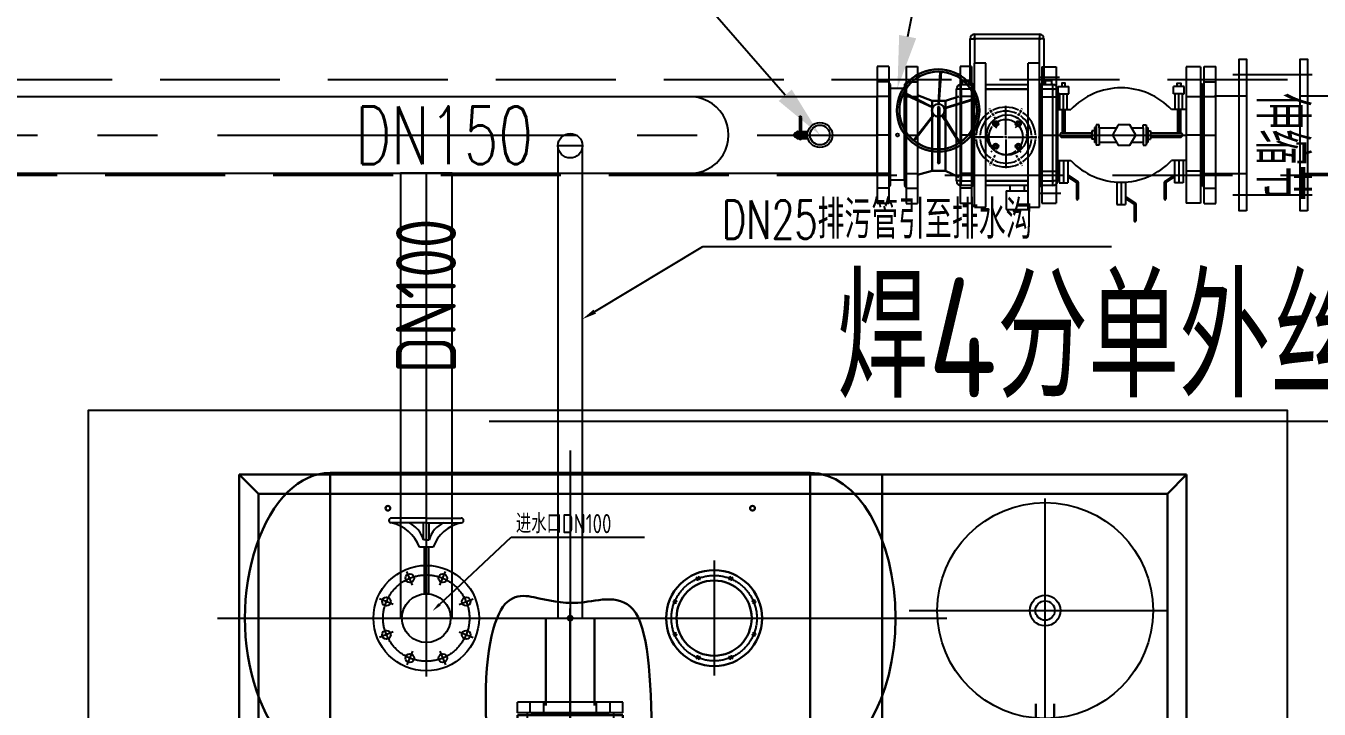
# Model space of a CAD drawing. Header units: millimetres. Extents: x 10779125 to 11142123, y -372083 to -144871.
# Drawn here: x 11068485 to 11071180, y -298561 to -297138 of the extents above; entities that cross this region are included whole.
import ezdxf
from ezdxf import colors
from ezdxf.entities.mleader import LeaderData, LeaderLine
from ezdxf.math import Vec2, Vec3

# ---------------------------------------------------------------- set-up
doc = ezdxf.new("R2010")
doc.units = ezdxf.units.MM
doc.header["$LTSCALE"] = 1000
doc.header["$MEASUREMENT"] = 0
for name, pattern in [('CENTER', [2.9, 2.5, -0.2, 0, -0.2]), ('CENTER2', [1.125, 0.75, -0.125, 0.125, -0.125]), ('DASH', [0.35, 0.25, -0.1])]:
    doc.linetypes.add(name, pattern=pattern)
doc.layers.get('0').update_dxf_attribs({"color": 255, "linetype": 'CONTINUOUS'})
for name, color, linetype in [('1', 255, 'CONTINUOUS'), ('10', 7, 'CONTINUOUS'), ('3中心线', 1, 'CENTER2'), ('3中心线层', 1, 'CENTER'), ('4标注层', 4, 'CONTINUOUS'), ('6文字层', 3, 'CONTINUOUS'), ('7标注层', 4, 'CONTINUOUS'), ('8', 8, 'CONTINUOUS'), ('中心符号线', 6, 'CONTINUOUS')]:
    doc.layers.add(name, color=color, linetype=linetype)
for name, color, linetype, lineweight in [('1粗实线', 254, 'CONTINUOUS', 30), ('5底盘', 2, 'CONTINUOUS', 30), ('_0', 7, 'CONTINUOUS', 80), ('几何体', 7, 'CONTINUOUS', 25)]:
    doc.layers.add(name, color=color, linetype=linetype, lineweight=lineweight)
doc.styles.add('_HZTXT', font='tssdeng.shx', dxfattribs={"width": 0.8, "bigfont": 'tssdchn.shx'})
doc.styles.add('AAAASZSY', font='aaaaszsysim.shx', dxfattribs={"width": 0.75, "bigfont": 'aaaaszsyfs.shx'})
doc.styles.add('hz', font='simplex', dxfattribs={"width": 0.7, "bigfont": 'hztxt'})
doc.styles.add('PC_TEXTSTYLE', font='isocp.shx', dxfattribs={"width": 0.8, "bigfont": 'hzfs.shx'})

# ---------------------------------------------------------------- blocks, each defined once
blk = doc.blocks.new('bf211016')
at = {"layer": '8', "color": 8, "linetype": 'DASH'}
blk.add_line((-10600, 6787.7, 0), (14385.7, 6787.7, 0), dxfattribs=at)
at = {"layer": '8', "color": 8, "linetype": 'DASH', "elevation": 0}
blk.add_lwpolyline([(14385.7, 6587.7), (-10400, 6587.7), (-10400, 855), (6185.7, 855), (6185.7, 655), (1319.7, 655), (1319.7, 0)], dxfattribs=at)
blk = doc.blocks.new('DN150法兰侧视图')
at = {"layer": '1'}
for p, q in [((-24, 142.5), (0, 142.5)), ((-24, 142.5), (-24, -142.5)), ((0, 142.5), (0, -142.5)), ((-27, 105), (-24, 109.5)), ((-27, 105), (-27, -105)), ((-24, 80.5), (0, 80.5)), ((-24, -80.5), (0, -80.5)), ((-27, -105), (-24, -109.5)), ((-24, -142.5), (0, -142.5))]:
    blk.add_line(p, q, dxfattribs=at)
at = {"layer": '3中心线层'}
for p, q in [((-24, 110.9), (0, 110.9)), ((-24, 0), (0, 0)), ((-24, -110.9), (0, -110.9))]:
    blk.add_line(p, q, dxfattribs=at)
blk = doc.blocks.new('法兰式蝶阀DN150')
at = {"color": 0, "lineweight": 30}
for p, q in [((57.9, -57.7), (85.9, 3)), ((58.3, -58.3), (88.3, 1.8)), ((41.6, -60.9), (-12, -19.6)), ((42.2, -60.2), (-11.2, -18.7)), ((-74.6, -57.6), (-83, -27)), ((71.5, -57.6), (83, -27)), ((-74.6, -57.6), (-74.6, -84.9)), ((-54.5, -57.6), (-74.6, -57.6)), ((-42.3, -70), (-56.3, -70)), ((-42.8, -72.5), (-56.3, -72.5)), ((-47.9, -57.6), (-54.5, -57.6)), ((-44, -57.6), (-47.9, -57.6)), ((-36.7, -57.6), (-44, -57.6)), ((-42.8, -72.5), (-4.4, -72.5)), ((-42.3, -70), (-4.2, -70)), ((-36.7, -57.6), (43.7, -57.6)), ((41, -78), (-16.5, -114.1)), ((41.8, -78.7), (-16, -114.8)), ((15.9, -72.5), (-4.4, -72.5)), ((15.8, -70), (-4.2, -70)), ((37.4, -70), (15.8, -70)), ((37.9, -72.5), (15.9, -72.5)), ((31.8, -57.6), (43.7, -57.6)), ((37.4, -70), (55.9, -70)), ((37.9, -72.5), (55.9, -72.5)), ((43.7, -57.6), (48.1, -57.6)), ((54.7, -57.6), (48.1, -57.6)), ((54.7, -57.6), (71.5, -57.6)), ((64.7, -71), (131.9, -75.9)), ((64.8, -70.5), (132, -74.4)), ((71.5, -57.6), (71.5, -84.9)), ((-74.6, -84.9), (-87.7, -113)), ((-54.5, -84.9), (-74.6, -84.9)), ((-47.9, -84.9), (-54.5, -84.9)), ((-44, -84.9), (-47.9, -84.9)), ((-38.4, -84.9), (-44, -84.9)), ((-38.4, -84.9), (30.5, -84.9)), ((30.5, -84.9), (43.7, -84.9)), ((43.7, -84.9), (48.1, -84.9)), ((54.7, -84.9), (48.1, -84.9)), ((54.7, -84.9), (70, -84.9)), ((55, -82.4), (74.9, -147.3)), ((55.9, -82.1), (76.2, -146.9)), ((71.5, -84.9), (70, -84.9)), ((71.5, -84.9), (80, -113))]:
    blk.add_line(p, q, dxfattribs=at)
for radius in [85.9, 80.9, 13.2]:
    blk.add_circle((51.2, -70), radius, dxfattribs=at)
for centre, start, end in [((-57.4, -71.2), 48.387, 311.613), ((57, -71.2), 228.387, 131.613)]:
    blk.add_arc(centre, 1.65, start, end, dxfattribs=at)
at = {"layer": '1'}
for p, q in [((-105, 0), (-109.5, -3)), ((105, 0), (-105, 0)), ((105, 0), (109.5, -3)), ((-142.5, -3), (-142.5, -27)), ((142.5, -3), (-142.5, -3)), ((-80.5, -3), (-80.5, -27)), ((80.5, -3), (80.5, -27)), ((142.5, -3), (142.5, -27)), ((142.5, -27), (-142.5, -27)), ((-142.5, -139.5), (-142.5, -115.5)), ((142.5, -115.5), (-142.5, -115.5)), ((-80.5, -139.5), (-80.5, -115.5)), ((80.5, -139.5), (80.5, -115.5)), ((142.5, -139.5), (142.5, -115.5)), ((142.5, -139.5), (-142.5, -139.5)), ((-105, -142.5), (-109.5, -139.5)), ((105, -142.5), (-105, -142.5)), ((105, -142.5), (109.5, -139.5))]:
    blk.add_line(p, q, dxfattribs=at)
at = {"layer": '3中心线层'}
for p, q in [((-110.9, -3), (-110.9, -27)), ((0, -3), (0, -27)), ((110.9, -3), (110.9, -27)), ((-110.9, -139.5), (-110.9, -115.5)), ((0, -139.5), (0, -115.5)), ((110.9, -139.5), (110.9, -115.5))]:
    blk.add_line(p, q, dxfattribs=at)
blk = doc.blocks.new('FSDFSDFSE')
at = {"layer": '6文字层'}
for p, q in [((-81, 0), (-81, -99.7)), ((81, 0), (81, -99.7)), ((-125.5, -74.7), (-125.5, -240.3)), ((125.5, -74.7), (125.5, -240.3)), ((-81, -212), (-81, -278.3)), ((81, -212), (81, -278.3))]:
    blk.add_line(p, q, dxfattribs=at)
for points in [[(157.9, -84.7), (157.9, -99.7), (-157.9, -99.7), (-157.9, -84.7)], [(157.9, -212), (157.9, -227), (-157.9, -227), (-157.9, -212)]]:
    blk.add_lwpolyline(points, close=True, dxfattribs=at)
at = {"color": 0, "lineweight": -3, "rotation": 269.9999999999999}
blk.add_blockref('DN150法兰侧视图', (0, 0), dxfattribs=at)
at = {"color": 0, "lineweight": -3, "xscale": -1, "rotation": 270}
blk.add_blockref('DN150法兰侧视图', (0, -276), dxfattribs=at)
at = {"layer": '6文字层', "insert": (137.2, -86, -310.1), "char_height": 105, "attachment_point": 3, "style": 'AAAASZSY'}
blk.add_mtext_dynamic_manual_height_columns('伸缩节', width=680.901, gutter_width=1000, heights=[0], dxfattribs=at)
blk = doc.blocks.new('20201130.08515316')
at = {"layer": '1'}
for p, q in [((4.5, 284.6), (34.8, 284.6)), ((4.5, 284.6), (4.5, 0)), ((34.8, 284.6), (34.8, 0)), ((0, 244.3), (4.5, 251.1)), ((0, 244.3), (0, 40.3)), ((4.5, 221.9), (34.8, 221.9)), ((4.5, 67.2), (34.8, 67.2)), ((0, 40.3), (4.5, 33.5)), ((4.5, 0), (34.8, 0))]:
    blk.add_line(p, q, dxfattribs=at)
at = {"layer": '3中心线层'}
blk.add_line((0, 142.3), (34.8, 142.3), dxfattribs=at)
blk.add_line((0, 142.3), (34.8, 142.3), dxfattribs=at)
blk = doc.blocks.new('DN150倒流防止器')
for p, q in [((-137.6, 85.8), (-137.6, 100.8)), ((-137.6, 100.8), (-114.9, 100.8)), ((-133.8, 85.8), (-137.6, 85.8)), ((-133.8, 53), (-133.8, 85.8)), ((-133.8, 85.8), (-114.9, 85.8)), ((-118.7, 53), (-118.7, 85.8)), ((-114.9, 85.8), (-114.9, 100.8)), ((125.6, 100.8), (102.9, 100.8)), ((102.9, 85.8), (102.9, 100.8)), ((121.8, 85.8), (102.9, 85.8)), ((106.7, 53), (106.7, 85.8)), ((121.8, 53), (121.8, 85.8)), ((121.8, 85.8), (125.6, 85.8)), ((125.6, 85.8), (125.6, 100.8)), ((-141.3, 53), (-111.2, 53)), ((-129.3, 53), (-129.3, 4.5)), ((-126.3, 53), (-126.3, 4.5)), ((-126.3, 53), (-126.3, 4.5)), ((-123.2, 53), (-123.2, 4.5)), ((129.2, 53), (99.2, 53)), ((129.2, 53), (99.2, 53)), ((111.2, 53), (111.2, 4.5)), ((114.2, 53), (114.2, 4.5)), ((114.2, 53), (114.2, 4.5)), ((117.3, 53), (117.3, 4.5)), ((-129.3, 4.5), (-67.4, 4.5)), ((-61.8, 8.8), (-67.4, 8.8)), ((-67.4, 8.8), (-67.4, -8.8)), ((-58.4, 15.6), (-61.8, 15.6)), ((-61.8, 15.6), (-61.8, -15.6)), ((-51.7, 21), (-58.4, 21)), ((-58.4, 21), (-58.4, -21)), ((-51.7, 15.1), (-51.7, 21)), ((-51.7, 15.1), (-51.7, -21)), ((-51.7, 15.1), (-15.5, 15.1)), ((15.5, 15.1), (39.7, 15.1)), ((39.7, 15.1), (39.7, 21)), ((39.7, 21), (46.4, 21)), ((39.7, 15.1), (39.7, -15.1)), ((39.7, 15.1), (39.7, -21)), ((46.4, 21), (46.4, -21)), ((46.4, 15.6), (49.7, 15.6)), ((49.7, 15.6), (49.7, -15.6)), ((49.7, 8.8), (55.4, 8.8)), ((55.4, 8.8), (55.4, -8.8)), ((55.4, 4.5), (117.3, 4.5)), ((-129.3, -4.5), (-67.4, -4.5)), ((-61.8, -8.8), (-67.4, -8.8)), ((-58.4, -15.6), (-61.8, -15.6)), ((-51.7, -21), (-58.4, -21)), ((-51.7, -15.1), (-15.5, -15.1)), ((15.5, -15.1), (39.7, -15.1)), ((39.7, -21), (46.4, -21)), ((46.4, -15.6), (49.7, -15.6)), ((49.7, -8.8), (55.4, -8.8)), ((55.4, -4.5), (117.3, -4.5)), ((-141.3, -53), (-111.2, -53)), ((-135.5, -53), (-135.5, -99.8)), ((-117, -53), (-117, -99.8)), ((129.2, -53), (99.2, -53)), ((129.2, -53), (99.2, -53)), ((129.2, -53), (99.2, -53)), ((105, -53), (105, -99.8)), ((105, -53), (105, -99.8)), ((123.5, -53), (123.5, -99.8)), ((123.5, -53), (123.5, -99.8)), ((-135.5, -99.8), (-117, -99.8)), ((-117, -83.1), (-96.5, -96.9)), ((-117, -85), (-98, -97.6)), ((-117, -86.9), (-99.5, -98.4)), ((-98.9, -99.6), (-98.9, -133.6)), ((-97.3, -98.9), (-97.3, -133.6)), ((-95.8, -98.1), (-95.8, -133.6)), ((-15.3, -98.2), (-15.3, -145)), ((3.2, -98.2), (3.2, -145)), ((83.8, -98.1), (83.8, -133.6)), ((105, -83.1), (84.5, -96.9)), ((85.3, -98.9), (85.3, -133.6)), ((105, -85), (86, -97.6)), ((86.8, -99.6), (86.8, -133.6)), ((105, -86.9), (87.5, -98.4)), ((123.5, -99.8), (105, -99.8)), ((123.5, -99.8), (105, -99.8)), ((3.2, -128.3), (23.7, -142.1)), ((3.2, -130.2), (22.2, -142.8)), ((3.2, -132.1), (20.7, -143.6)), ((-15.3, -145), (3.2, -145)), ((21.4, -144.9), (21.4, -178.8)), ((22.9, -144.1), (22.9, -178.8)), ((24.4, -143.3), (24.4, -178.8))]:
    blk.add_line(p, q)
at = {"color": 1, "linetype": 'CENTER'}
for p, q in [((-126.2, 53), (-126.2, 85.8)), ((114.2, 53), (114.2, 85.8)), ((-141.3, 0), (129.2, 0)), ((-126.2, -53), (-126.2, -99.8)), ((114.2, -53), (114.2, -99.8)), ((-6, -98.2), (-6, -145))]:
    blk.add_line(p, q, dxfattribs=at)
for points in [[(-130, 100.8), (-122.5, 100.8), (-122.5, 108.4), (-130, 108.4)], [(118, 100.8), (110.5, 100.8), (110.5, 108.4), (118, 108.4)], [(-12.1, 20.9), (-24.2, 0), (-12.1, -20.9), (12.1, -20.9), (24.2, 0), (12.1, 20.9)]]:
    blk.add_lwpolyline(points, close=True)
for centre, radius, start, end in [((-6, -46.8), 145, 43.4862, 136.5138), ((-129.3, 0), 4.53, 90, 270), ((117.3, 0), 4.53, 270, 90), ((-6, 46.8), 145, 223.4862, 316.5138), ((-100.4, -99.6), 1.51, 0, 56.7781), ((-98.9, -98.9), 1.51, 0, 56.4582), ((-97.3, -98.1), 1.51, 0, 56.1858), ((85.3, -98.1), 1.51, 123.8142, 180), ((86.8, -98.9), 1.51, 123.5418, 180), ((88.3, -99.6), 1.51, 123.2219, 180), ((-97.3, -133.6), 1.51, 180, 0), ((85.3, -133.6), 1.51, 180, 0), ((19.9, -144.9), 1.51, 0, 56.7781), ((21.4, -144.1), 1.51, 0, 56.4582), ((22.9, -143.3), 1.51, 0, 56.1858), ((22.9, -178.8), 1.51, 180, 0)]:
    blk.add_arc(centre, radius, start, end)
at = {"layer": '3中心线层'}
for p, q in [((-176, 120.9), (-134.5, 120.9)), ((-176, -120.9), (-131.7, -120.9))]:
    blk.add_line(p, q, dxfattribs=at)
blk.add_blockref('20201130.08515316', (-176, -142.3))
at = {"xscale": -1}
blk.add_blockref('20201130.08515316', (164, -142.3), dxfattribs=at)
blk = doc.blocks.new('SW_CENTERMARKSYMBOL_14')
at = {"layer": '中心符号线', "color": 0}
for p, q in [((-64.8, 4.3), (-65.4, 5.3)), ((-62.3, 0), (-63.6, 2.2)), ((-60.6, -2.9), (-63.2, 1.5)), ((-31.2, -49), (-31.2, 10.8)), ((-1.7, -2.9), (0.9, 1.5)), ((0, 0), (-1.3, -2.2)), ((0, 0), (1.3, 2.2)), ((2.5, 4.3), (3.1, 5.3)), ((-60.2, -24.9), (-62.6, -22.5)), ((-62.3, 0), (-61.1, -2.2)), ((-59.8, -4.3), (-59.2, -5.3)), ((-58.1, -7.2), (-59.4, -5.1)), ((-56.7, -28.4), (-58.5, -26.7)), ((-58.1, -7.2), (-56.9, -9.4)), ((-55.6, -11.6), (-53.1, -16)), ((-6.7, -11.6), (-9.2, -16)), ((-5.6, -28.4), (-3.9, -26.7)), ((-4.2, -7.2), (-5.4, -9.4)), ((-4.2, -7.2), (-2.9, -5.1)), ((-2.5, -4.3), (-3.1, -5.3)), ((-2.1, -24.9), (0.3, -22.5)), ((-56.7, -28.4), (-54.9, -30.2)), ((-53.2, -32), (-50.7, -34.4)), ((-31.2, -54), (-31.2, -51.5)), ((-9.2, -32), (-11.6, -34.4)), ((-5.6, -28.4), (-7.4, -30.2)), ((-98.5, -54), (-99.6, -54)), ((-36.2, -54), (-96, -54)), ((-93.5, -54), (-96, -54)), ((-90.1, -54), (-95.2, -54)), ((-93.5, -54), (-91, -54)), ((-88.5, -54), (-87.3, -54)), ((-85.1, -54), (-87.6, -54)), ((-85.1, -54), (-82.6, -54)), ((-80.1, -54), (-75, -54)), ((-56.7, -79.5), (-58.5, -81.3)), ((-56.7, -79.5), (-54.9, -77.7)), ((-53.2, -76), (-50.7, -73.5)), ((-31.2, -54), (-33.7, -54)), ((-31.2, -54), (-31.2, -56.5)), ((-31.2, -54), (-28.7, -54)), ((-31.2, -59), (-31.2, -118.8)), ((-26.2, -54), (33.7, -54)), ((-9.2, -76), (-11.6, -73.5)), ((-5.6, -79.5), (-7.4, -77.7)), ((-5.6, -79.5), (-3.9, -81.3)), ((17.8, -54), (12.7, -54)), ((22.8, -54), (20.3, -54)), ((22.8, -54), (25.3, -54)), ((26.2, -54), (25, -54)), ((27.8, -54), (32.9, -54)), ((31.2, -54), (28.7, -54)), ((31.2, -54), (33.7, -54)), ((36.2, -54), (37.3, -54)), ((-60.6, -105), (-63.2, -109.4)), ((-60.2, -83), (-62.6, -85.5)), ((-62.3, -107.9), (-61.1, -105.8)), ((-59.8, -103.6), (-59.2, -102.6)), ((-58.1, -100.7), (-59.4, -102.9)), ((-58.1, -100.7), (-56.9, -98.5)), ((-55.6, -96.4), (-53.1, -92)), ((-6.7, -96.4), (-9.2, -92)), ((-4.2, -100.7), (-5.4, -98.5)), ((-4.2, -100.7), (-2.9, -102.9)), ((-2.5, -103.6), (-3.1, -102.6)), ((-2.1, -83), (0.3, -85.5)), ((-1.7, -105), (0.9, -109.4)), ((0, -107.9), (-1.3, -105.8)), ((-64.8, -112.3), (-65.4, -113.3)), ((-62.3, -107.9), (-63.6, -110.1)), ((0, -107.9), (1.3, -110.1)), ((2.5, -112.3), (3.1, -113.3))]:
    blk.add_line(p, q, dxfattribs=at)
for radius, start, end in [(62.3, 117.7015, 120), (62.3, 64.5969, 115.4031), (62.3, 60, 62.2985), (62.3, 57.7015, 60), (62.3, 124.5969, 175.4031), (54, 125.3091, 174.6909), (62.3, 120, 122.2985), (54, 120, 122.6545), (54, 117.3455, 120), (36.1, 131.0321, 135), (54, 65.3091, 114.6909), (36.1, 52.9357, 127.0643), (36.1, 45, 48.9679), (54, 60, 62.6545), (54, 57.3455, 60), (54, 5.3091, 54.6909), (62.3, 4.5969, 55.4031), (62.3, 177.7015, 180), (54, 177.3455, 180), (36.1, 142.9357, 217.0643), (36.1, 135, 138.9679), (36.1, 41.0321, 45), (36.1, 322.9357, 37.0643), (54, 0, 2.6545), (62.3, 0, 2.2985), (62.3, 180, 182.2985), (62.3, 184.5969, 235.4031), (54, 180, 182.6545), (54, 185.3091, 234.6909), (36.1, 221.0321, 225), (36.1, 225, 228.9679), (36.1, 311.0321, 315), (36.1, 315, 318.9679), (54, 305.3091, 354.6909), (62.3, 304.5969, 355.4031), (54, 357.3455, 0), (62.3, 357.7015, 0), (62.3, 237.7015, 240), (54, 237.3455, 240), (54, 240, 242.6545), (54, 245.3091, 294.6909), (36.1, 232.9357, 307.0643), (54, 297.3455, 300), (54, 300, 302.6545), (62.3, 300, 302.2985), (62.3, 240, 242.2985), (62.3, 244.5969, 295.4031), (62.3, 297.7015, 300)]:
    blk.add_arc((-31.2, -54), radius, start, end, dxfattribs=at)
blk = doc.blocks.new('SW_CENTERMARKSYMBOL_15')
at = {"layer": '中心符号线', "color": 0}
for q in [(-2.5, 0), (0, 2.5), (0, -2.5), (2.5, 0)]:
    blk.add_line((0, 0), q, dxfattribs=at)
blk = doc.blocks.new('SW_CENTERMARKSYMBOL_16')
at = {"layer": '中心符号线', "color": 0}
for q in [(-2.5, 0), (0, 2.5), (0, -2.5), (2.5, 0)]:
    blk.add_line((0, 0), q, dxfattribs=at)
blk = doc.blocks.new('SW_CENTERMARKSYMBOL_17')
at = {"layer": '中心符号线', "color": 0}
for q in [(-2.5, 0), (0, 2.5), (0, -2.5), (2.5, 0)]:
    blk.add_line((0, 0), q, dxfattribs=at)
blk = doc.blocks.new('SW_CENTERMARKSYMBOL_18')
at = {"layer": '中心符号线', "color": 0}
for q in [(-2.5, 0), (0, 2.5), (0, -2.5), (2.5, 0)]:
    blk.add_line((0, 0), q, dxfattribs=at)
blk = doc.blocks.new('SW_CENTERMARKSYMBOL_19')
at = {"layer": '中心符号线', "color": 0}
for q in [(-2.5, 0), (0, 2.5), (0, -2.5), (2.5, 0)]:
    blk.add_line((0, 0), q, dxfattribs=at)
blk = doc.blocks.new('SW_CENTERMARKSYMBOL_20')
at = {"layer": '中心符号线', "color": 0}
for q in [(-2.5, 0), (0, 2.5), (0, -2.5), (2.5, 0)]:
    blk.add_line((0, 0), q, dxfattribs=at)
blk = doc.blocks.new('SW_CENTERMARKSYMBOL_21')
at = {"layer": '中心符号线', "color": 0}
for q in [(-2.5, 0), (0, 2.5), (0, -2.5), (2.5, 0)]:
    blk.add_line((0, 0), q, dxfattribs=at)
blk = doc.blocks.new('SW_CENTERMARKSYMBOL_22')
at = {"layer": '中心符号线', "color": 0}
for q in [(-2.5, 0), (0, 2.5), (0, -2.5), (2.5, 0)]:
    blk.add_line((0, 0), q, dxfattribs=at)
blk = doc.blocks.new('DN150电动阀俯视图')
at = {"layer": '几何体'}
for p, q in [((-77, 105), (-77, 200.7)), ((-77, 200.7), (-67.7, 200.7)), ((-67.7, 210), (-67.7, 200.7)), ((-67.7, 210), (67.7, 210)), ((67.7, 200.7), (-67.7, 200.7)), ((-67.7, 200.7), (-67.7, 150)), ((67.7, 210), (67.7, 200.7)), ((77, 200.7), (67.7, 200.7)), ((67.7, 150), (67.7, 200.7)), ((77, 200.7), (77, 105)), ((-44, 150), (-68, 150)), ((-68, -150), (-68, 150)), ((-44, -150), (-44, 150)), ((68, 150), (44, 150)), ((44, -150), (44, 150)), ((68, -150), (68, 150)), ((-93.3, 112.9), (-93.3, 105)), ((-79.3, 112.9), (-93.3, 112.9)), ((-79.8, 113.4), (-92.9, 113.4)), ((-79.3, 105), (-79.3, 112.9)), ((79.3, 112.9), (79.3, 105)), ((93.3, 112.9), (79.3, 112.9)), ((92.9, 113.4), (79.8, 113.4)), ((93.3, 105), (93.3, 112.9)), ((-105, -95.7), (-105, 95.7)), ((-95.7, 95.7), (-105, 95.7)), ((-95.7, 95.7), (-95.7, 105)), ((-95.7, 105), (-70, 105)), ((-95.7, 95.7), (-95.7, -95.7)), ((-70, 95.7), (-95.7, 95.7)), ((-68, 105.5), (-70, 105.5)), ((-70, -105.5), (-70, 105.5)), ((-44, 105), (44, 105)), ((44, 95.7), (-44, 95.7)), ((44, 95), (-44, 95)), ((70, 105.5), (68, 105.5)), ((70, -105.5), (70, 105.5)), ((70, 105), (95.7, 105)), ((95.7, 95.7), (70, 95.7)), ((95.7, 95.7), (95.7, 105)), ((95.7, -95.7), (95.7, 95.7)), ((105, 95.7), (95.7, 95.7)), ((105, 95.7), (105, -95.7)), ((-26.4, 25.2), (-23.5, 26.8)), ((-26.4, 21.8), (-26.4, 25.2)), ((-23.5, 20.2), (-26.4, 21.8)), ((-23.5, 26.8), (-20.6, 25.2)), ((-20.6, 21.8), (-23.5, 20.2)), ((-20.6, 25.2), (-20.6, 21.8)), ((20.2, 23.5), (21.8, 26.4)), ((21.8, 20.6), (20.2, 23.5)), ((21.8, 26.4), (25.2, 26.4)), ((25.2, 20.6), (21.8, 20.6)), ((25.2, 26.4), (26.8, 23.5)), ((26.8, 23.5), (25.2, 20.6)), ((-26.8, -23.5), (-25.2, -20.6)), ((-25.2, -26.4), (-26.8, -23.5)), ((-25.2, -20.6), (-21.8, -20.6)), ((-21.8, -26.4), (-25.2, -26.4)), ((-21.8, -20.6), (-20.2, -23.5)), ((-20.2, -23.5), (-21.8, -26.4)), ((20.6, -21.8), (23.5, -20.2)), ((20.6, -25.2), (20.6, -21.8)), ((23.5, -26.8), (20.6, -25.2)), ((23.5, -20.2), (26.4, -21.8)), ((26.4, -25.2), (23.5, -26.8)), ((26.4, -21.8), (26.4, -25.2)), ((-95.7, -95.7), (-105, -95.7)), ((-95.7, -105), (-95.7, -95.7)), ((-95.7, -95.7), (-70, -95.7)), ((-70, -105), (-95.7, -105)), ((-70, -105.5), (-68, -105.5)), ((-44, -95), (44, -95)), ((-44, -95.7), (44, -95.7)), ((44, -105), (-44, -105)), ((6.1, -105), (6.1, -116.4)), ((36.3, -116.4), (36.3, -105)), ((68, -105.5), (70, -105.5)), ((70, -95.7), (95.7, -95.7)), ((95.7, -105), (70, -105)), ((95.7, -105), (95.7, -95.7)), ((105, -95.7), (95.7, -95.7)), ((-1.9, -116.4), (-1.9, -155.5)), ((-1.9, -116.4), (44, -116.4)), ((-68, -150), (-44, -150)), ((-1.9, -152.8), (-1.9, -155.5)), ((-1.9, -155.5), (44.3, -155.5)), ((14.2, -159.7), (14.2, -155.5)), ((14.2, -159.7), (15.2, -160.3)), ((16, -160.3), (15.2, -160.3)), ((21.2, -160.3), (16, -160.3)), ((17.7, -159.7), (17.7, -155.5)), ((26.4, -160.3), (21.2, -160.3)), ((24.7, -159.7), (24.7, -155.5)), ((27.2, -160.3), (26.4, -160.3)), ((27.2, -160.3), (28.2, -159.7)), ((28.2, -159.7), (28.2, -155.5)), ((44, -150), (68, -150)), ((44.3, -155.5), (44.3, -150))]:
    blk.add_line(p, q, dxfattribs=at)
for centre, radius in [((0, 0), 42), ((-23.5, 23.5), 5.5), ((-23.5, 23.5), 5), ((-23.5, 23.5), 4.5), ((23.5, 23.5), 5.5), ((23.5, 23.5), 5), ((23.5, 23.5), 4.5), ((-23.5, -23.5), 5.5), ((-23.5, -23.5), 5), ((-23.5, -23.5), 4.5), ((23.5, -23.5), 5.5), ((23.5, -23.5), 5), ((23.5, -23.5), 4.5)]:
    blk.add_circle(centre, radius, dxfattribs=at)
for centre, radius, start, end in [((-67.7, 200.7), 9.33, 90, 180), ((67.7, 200.7), 9.33, 0, 90), ((-92.9, 112.9), 0.467, 90, 180), ((-79.8, 112.9), 0.467, 0, 90), ((79.8, 112.9), 0.467, 90, 180), ((92.9, 112.9), 0.467, 0, 90), ((-95.7, 95.7), 9.33, 90, 180), ((95.7, 95.7), 9.33, 0, 90), ((-95.7, -95.7), 9.33, 180, 270), ((95.7, -95.7), 9.33, 270, 0)]:
    blk.add_arc(centre, radius, start, end, dxfattribs=at)
for points, knots in [([(16, -160.3), (15.8, -160.3), (15.7, -160.3), (15.4, -160.3), (15.2, -160.2), (14.8, -160), (14.5, -159.9), (14.2, -159.7)], [0, 0, 0, 0, 0.25, 0.25, 0.5, 0.5, 1, 1, 1, 1]), ([(17.7, -159.7), (18.3, -159.9), (18.9, -160), (20, -160.3), (20.6, -160.3), (21.2, -160.3)], [0, 0, 0, 0, 0.5, 0.5, 1, 1, 1, 1]), ([(21.2, -160.3), (21.8, -160.3), (22.4, -160.3), (23.6, -160), (24.1, -159.9), (24.7, -159.7)], [0, 0, 0, 0, 0.5, 0.5, 1, 1, 1, 1]), ([(26.4, -160.3), (26.3, -160.3), (26.1, -160.3), (25.8, -160.3), (25.7, -160.2), (25.3, -160), (25, -159.9), (24.7, -159.7)], [0, 0, 0, 0, 0.25, 0.25, 0.5, 0.5, 1, 1, 1, 1])]:
    blk.add_open_spline(points, degree=3, knots=knots, dxfattribs=at)
for points in [[(17.7, -159.7), (17.1, -160.1), (16.6, -160.3), (16, -160.3)], [(28.2, -159.7), (27.6, -160.1), (27, -160.3), (26.4, -160.3)]]:
    blk.add_open_spline(points, degree=3, dxfattribs=at)
at = {"layer": '中心符号线'}
for name, p in [('SW_CENTERMARKSYMBOL_17', (-67.7, 200.7)), ('SW_CENTERMARKSYMBOL_18', (67.7, 200.7)), ('SW_CENTERMARKSYMBOL_20', (-95.7, 95.7)), ('SW_CENTERMARKSYMBOL_19', (95.7, 95.7)), ('SW_CENTERMARKSYMBOL_14', (28.7, 49.7)), ('SW_CENTERMARKSYMBOL_15', (-42, 0)), ('SW_CENTERMARKSYMBOL_16', (42, 0)), ('SW_CENTERMARKSYMBOL_22', (-95.7, -95.7)), ('SW_CENTERMARKSYMBOL_21', (95.7, -95.7))]:
    blk.add_blockref(name, p, dxfattribs=at)
blk = doc.blocks.new('*U221')
at = {"layer": '1粗实线'}
for p, q in [((-4.7, 2), (4.7, -2)), ((-2, -4.7), (2, 4.7))]:
    blk.add_line(p, q, dxfattribs=at)
blk = doc.blocks.new('*U222')
at = {"layer": '1粗实线', "color": 0, "linetype": 'ByBlock', "lineweight": -2}
for p, rotation in [((21520.6, -1105.9), 90), ((21588.8, -1105.9), 45), ((21472.3, -1154.1), 135), ((21472.3, -1222.3), 180), ((21637, -1222.3), 315), ((21520.6, -1270.6), 225), ((21588.8, -1270.6), 270)]:
    blk.add_blockref('*U221', p, dxfattribs=dict(at, rotation=rotation))
blk.add_blockref('*U221', (21637, -1154.1), dxfattribs=at)
blk = doc.blocks.new('DN100法兰侧视图')
at = {"layer": '1'}
for p, q in [((-22, 110), (0, 110)), ((-22, 110), (-22, -110)), ((0, 110), (0, -110)), ((-25, 77.5), (-22, 82)), ((-25, 77.5), (-25, -77.5)), ((-22, 55), (0, 55)), ((-25, -77.5), (-22, -82)), ((-22, -55), (0, -55)), ((-22, -110), (0, -110))]:
    blk.add_line(p, q, dxfattribs=at)
at = {"layer": '3中心线层'}
for p, q in [((-22, 83.1), (0, 83.1)), ((-25, 0), (0, 0)), ((-22, -83.1), (0, -83.1))]:
    blk.add_line(p, q, dxfattribs=at)
blk = doc.blocks.new('*U216')
blk.add_circle((0, 0), 9)
at = {"layer": '3中心线'}
blk.add_line((-14.4, -6), (14.4, 6), dxfattribs=at)
blk = doc.blocks.new('*U217')
at = {"color": 0, "linetype": 'ByBlock', "lineweight": -2}
for p, rotation in [((2646.1, -4991.8), 90), ((2715, -4991.8), 45), ((2597.4, -5040.5), 135), ((2763.7, -5109.4), 314.9999999999999), ((2597.4, -5109.4), 180), ((2646.1, -5158.1), 225), ((2715, -5158.1), 270)]:
    blk.add_blockref('*U216', p, dxfattribs=dict(at, rotation=rotation))
blk.add_blockref('*U216', (2763.7, -5040.5), dxfattribs=at)
blk = doc.blocks.new('DN100法兰正视图')
for radius in [110, 50.8]:
    blk.add_circle((0, 0), radius)
at = {"layer": '3中心线', "ltscale": 4}
for p, q in [((0, 121.7), (0, -121.7)), ((-121.7, 0), (121.7, 0))]:
    blk.add_line(p, q, dxfattribs=at)
blk.add_circle((0, 0), 90, dxfattribs=at)
blk.add_blockref('*U217', (-2680.6, 5074.9))
blk = doc.blocks.new('20200110.140932')
at = {"layer": '1粗实线'}
for p, q in [((-70, 0), (-74.5, -2)), ((-70, 0), (70, 0)), ((70, 0), (74.5, -2)), ((-110, -2), (-110, -18)), ((-110, -2), (110, -2)), ((-110, -18), (110, -18)), ((-50.8, -18), (-50.8, -100)), ((50.8, -18), (50.8, -100)), ((110, -2), (110, -18)), ((-50.8, -100), (-600, -100)), ((600, -100), (50.8, -100)), ((-481.8, -201.6), (-600, -201.6)), ((-481.8, -284.6), (-481.8, -201.6)), ((-31.8, -201.6), (-418.2, -201.6)), ((-418.2, -284.6), (-418.2, -201.6)), ((-31.8, -284.6), (-31.8, -201.6)), ((418.2, -201.6), (31.8, -201.6)), ((31.8, -284.6), (31.8, -201.6)), ((418.2, -284.6), (418.2, -201.6)), ((600, -201.6), (481.8, -201.6)), ((481.8, -284.6), (481.8, -201.6)), ((-542.5, -299.6), (-542.5, -284.6)), ((-542.5, -284.6), (-357.5, -284.6)), ((-357.5, -299.6), (-357.5, -284.6)), ((-92.5, -299.6), (-92.5, -284.6)), ((-92.5, -284.6), (92.5, -284.6)), ((92.5, -299.6), (92.5, -284.6)), ((357.5, -299.6), (357.5, -284.6)), ((357.5, -284.6), (542.5, -284.6)), ((542.5, -299.6), (542.5, -284.6)), ((-542.5, -299.6), (-357.5, -299.6)), ((-505, -301.6), (-509.5, -299.6)), ((-505, -301.6), (-395, -301.6)), ((-395, -301.6), (-390.5, -299.6)), ((-92.5, -299.6), (92.5, -299.6)), ((-55, -301.6), (-59.5, -299.6)), ((-55, -301.6), (55, -301.6)), ((55, -301.6), (59.5, -299.6)), ((357.5, -299.6), (542.5, -299.6)), ((395, -301.6), (390.5, -299.6)), ((395, -301.6), (505, -301.6)), ((505, -301.6), (509.5, -299.6))]:
    blk.add_line(p, q, dxfattribs=at)
at = {"layer": '1粗实线', "color": 1}
for p, q in [((-50.8, -18), (-50.8, -17)), ((50.8, -18), (50.8, -17)), ((-481.8, -284.6), (-481.8, -285.6)), ((-418.2, -284.6), (-418.2, -285.6)), ((-31.8, -284.6), (-31.8, -285.6)), ((31.8, -284.6), (31.8, -285.6)), ((418.2, -284.6), (418.2, -285.6)), ((481.8, -284.6), (481.8, -285.6))]:
    blk.add_line(p, q, dxfattribs=at)
at = {"layer": '1粗实线'}
for centre, radius, start, end in [((0, -51), 70.6, 223.9627, 316.0373), ((-450, -230.5), 43, 42.3363, 137.6637), ((0, -230.5), 43, 42.3363, 137.6637), ((450, -230.5), 43, 42.3363, 137.6637)]:
    blk.add_arc(centre, radius, start, end, dxfattribs=at)
blk.add_ellipse((-600, -150.8), major_axis=(0, -50.8), ratio=0.590551, start_param=3.141593, end_param=6.283185, dxfattribs=at)
at = {"layer": '1粗实线', "extrusion": (0, 0, -1)}
blk.add_ellipse((600, -150.8), major_axis=(0, -50.8), ratio=0.590551, start_param=3.141593, end_param=6.283185, dxfattribs=at)
at = {"layer": '3中心线', "ltscale": 50}
for p, q in [((-90, 0.8), (-90, -20.1)), ((90, 0.3), (90, -20.1)), ((-522.5, -302.4), (-522.5, -282.5)), ((-377.5, -301.9), (-377.5, -282.5)), ((-72.5, -302.4), (-72.5, -282.5)), ((72.5, -301.9), (72.5, -282.5)), ((377.5, -302.4), (377.5, -282.5)), ((522.5, -301.9), (522.5, -282.5))]:
    blk.add_line(p, q, dxfattribs=at)
at = {"layer": '3中心线', "ltscale": 2}
for p, q in [((0, 15.3), (0, -142.6)), ((-450, -178.5), (-450, -317.9)), ((0, -178.5), (0, -317.9)), ((450, -178.5), (450, -317.9))]:
    blk.add_line(p, q, dxfattribs=at)
at = {"layer": '3中心线', "ltscale": 4}
blk.add_line((-649.4, -150.8), (649.4, -150.8), dxfattribs=at)
blk = doc.blocks.new('SDFSDFSDFSE')
for p, q in [((-4.6, -96.9), (-4.6, 0)), ((4.6, -96.9), (4.6, 0)), ((-14.3, -96.9), (14.3, -96.9)), ((0, -112.6), (-5.9, -112.6)), ((-5.9, -112.6), (-5.9, -147.8)), ((0, -112.6), (5.9, -112.6)), ((5.9, -112.6), (5.9, -147.8)), ((0, -147.8), (-72.9, -147.8)), ((0, -157.8), (-72.9, -157.8)), ((0, -147.8), (72.9, -147.8)), ((0, -157.8), (72.9, -157.8))]:
    blk.add_line(p, q)
at = {"lineweight": -2}
blk.add_line((-4.6, 0), (4.6, 0), dxfattribs=at)
for centre, radius, start, end in [((-88.4, -70.8), 78.5, 281.3891, 340.6288), ((88.4, -70.8), 78.5, 199.3712, 258.6109), ((-59.5, -96.9), 55.9, 294.3464, 343.6243), ((59.5, -96.9), 55.9, 196.3757, 245.6536), ((-72.9, -152.8), 5.01, 90, 270), ((72.9, -152.8), 5.01, 270, 90)]:
    blk.add_arc(centre, radius, start, end)
at = {"layer": '3中心线'}
blk.add_line((0, -173.5), (0, -26), dxfattribs=at)
blk = doc.blocks.new('FSFSDFS')
at = {"linetype": 'Continuous', "lineweight": 35}
for p, q in [((-6.6, 39.4), (-6.6, 36.2)), ((-6.2, 38.5), (-6.6, 38.5)), ((-6.2, 37.1), (-6.6, 37.1)), ((-6.2, 43.2), (-6.2, 23.4)), ((-6.2, 43.2), (-4.1, 43.2)), ((-6.2, 26.9), (-4.1, 26.9)), ((-5.4, 44), (-5.4, 23.6)), ((-4.6, 44), (-5.4, 44)), ((-5.4, 26.2), (-0.6, 26.2)), ((-4.6, 32.4), (-4.6, 44)), ((-4.6, 32.4), (-4.1, 32.4)), ((-1.5, 48.8), (-1.6, 49.3)), ((-1.6, 49.3), (1.6, 49.3)), ((-1.5, 26.8), (-1.6, 26.3)), ((1.6, 26.3), (-1.6, 26.3)), ((0.6, 26.2), (5.4, 26.2)), ((1.5, 48.8), (1.6, 49.3)), ((1.5, 26.8), (1.6, 26.3)), ((2.3, 26.9), (2.2, 26.7)), ((4.1, 43.2), (6.2, 43.2)), ((4.6, 32.4), (4.1, 32.4)), ((4.1, 26.9), (6.2, 26.9)), ((4.6, 32.4), (4.6, 44)), ((5.4, 44), (4.6, 44)), ((5.4, 44), (5.4, 23.6)), ((6.2, 43.2), (6.2, 23.4)), ((34.1, 38.5), (6.2, 38.5)), ((34.1, 37.1), (6.2, 37.1)), ((34.1, 39.4), (34.1, 36.2))]:
    blk.add_line(p, q, dxfattribs=at)
for radius in [24.2, 19.1, 19.1]:
    blk.add_circle((0, 0), radius)
for centre, radius, start, end in [((-6.2, 37.8), 1.67, 103.5362, 256.4638), ((-5.4, 43.2), 0.774, 90, 180), ((21.6, 37.8), 26.3, 155.1031, 204.8969), ((-4.6, 43.2), 0.774, 25.0213, 90), ((0, 32.4), 4.65, 180, 226.6869), ((0, 37.8), 11.6, 249.2669, 290.7331), ((-1.5, 48.5), 0.774, 97.9622, 155.1032), ((-1.5, 27.1), 0.774, 204.8967, 262.0378), ((0, 37.8), 11.6, 82.0378, 97.9622), ((0, 37.8), 11.1, 82.0378, 97.9622), ((0, 37.8), 11.1, 262.0378, 277.9622), ((1.5, 48.5), 0.774, 24.8968, 82.0378), ((1.5, 27.1), 0.774, 277.9622, 335.1031), ((-21.6, 37.8), 26.3, 335.1031, 24.8969), ((0, 32.4), 4.65, 313.2993, 0), ((4.6, 43.2), 0.774, 90, 154.9566), ((5.4, 43.2), 0.774, 0, 90), ((33.7, 37.8), 1.67, 283.5362, 76.4638)]:
    blk.add_arc(centre, radius, start, end, dxfattribs=at)
for points, knots in [([(-6.2, 25.5), (-6.2, 25.5), (-6.2, 25.7), (-6.1, 25.9), (-5.9, 26.1), (-5.7, 26.2), (-5.5, 26.2), (-5.4, 26.2)], [0, 0, 0, 0, 0.1280971, 0.257425, 0.3887199, 0.5219526, 0.6563691, 0.6563691, 0.6563691, 0.6563691]), ([(-1.5, 26.8), (-1.7, 27.2), (-2, 27.8), (-2.4, 28.8), (-2.7, 29.6), (-2.9, 30.5), (-3.1, 31.2), (-3.3, 31.9), (-3.4, 32.5), (-3.5, 33.1), (-3.6, 33.6), (-3.7, 34.1), (-3.8, 34.6), (-3.8, 35.1), (-3.9, 35.5), (-3.9, 35.9), (-3.9, 36.3), (-3.9, 36.8), (-4, 37.2), (-4, 37.6), (-4, 38), (-4, 38.5), (-3.9, 38.9), (-3.9, 39.3), (-3.9, 39.7), (-3.9, 40.1), (-3.8, 40.6), (-3.8, 41), (-3.7, 41.5), (-3.6, 42), (-3.5, 42.5), (-3.4, 43.1), (-3.3, 43.7), (-3.1, 44.4), (-2.9, 45.1), (-2.7, 46), (-2.4, 46.8), (-2, 47.8), (-1.7, 48.5), (-1.5, 48.8)], [0, 0, 0, 0, 0.627458, 1.194277, 1.712384, 2.184886, 2.61352, 3.003697, 3.359246, 3.681343, 3.981893, 4.27352, 4.543691, 4.790444, 5.025742, 5.260152, 5.49516, 5.730147, 5.964802, 6.19909, 6.433161, 6.667211, 6.901411, 7.136134, 7.371141, 7.604169, 7.836632, 8.079283, 8.343391, 8.628142, 8.926523, 9.249387, 9.605282, 9.99642, 10.42616, 10.900164, 11.418391, 11.98261, 12.603284, 12.603284, 12.603284, 12.603284]), ([(-1.5, 48.8), (-1.6, 48.8), (-1.8, 48.9), (-2, 48.9), (-2.1, 48.9), (-2.2, 48.9), (-2.2, 48.9)], [0, 0, 0, 0, 0.1401622, 0.2568665, 0.3394252, 0.3882884, 0.3882884, 0.3882884, 0.3882884]), ([(-1.5, 26.8), (-1.6, 26.8), (-1.8, 26.7), (-2, 26.7), (-2.1, 26.7), (-2.2, 26.7), (-2.2, 26.7)], [0, 0, 0, 0, 0.1401622, 0.2568665, 0.3394252, 0.3882884, 0.3882884, 0.3882884, 0.3882884]), ([(1.5, 48.8), (1.6, 48.8), (1.8, 48.9), (2, 48.9), (2.1, 48.9), (2.2, 48.9), (2.2, 48.9)], [0, 0, 0, 0, 0.1401622, 0.2568665, 0.3394252, 0.3882884, 0.3882884, 0.3882884, 0.3882884]), ([(1.5, 48.8), (1.7, 48.4), (2, 47.8), (2.4, 46.8), (2.7, 45.9), (2.9, 45.1), (3.1, 44.4), (3.3, 43.7), (3.4, 43.1), (3.5, 42.5), (3.6, 42), (3.7, 41.5), (3.8, 41), (3.8, 40.5), (3.9, 40.1), (3.9, 39.7), (3.9, 39.2), (3.9, 38.8), (4, 38.4), (4, 38), (4, 37.6), (4, 37.1), (3.9, 36.7), (3.9, 36.3), (3.9, 35.9), (3.9, 35.5), (3.8, 35), (3.8, 34.6), (3.7, 34.1), (3.6, 33.6), (3.5, 33.1), (3.4, 32.5), (3.3, 31.9), (3.1, 31.2), (2.9, 30.4), (2.7, 29.6), (2.4, 28.7), (2, 27.8), (1.7, 27.1), (1.5, 26.8)], [0, 0, 0, 0, 0.627458, 1.194277, 1.712384, 2.184886, 2.61352, 3.003697, 3.359246, 3.681343, 3.981893, 4.27352, 4.543691, 4.790444, 5.025742, 5.260152, 5.49516, 5.730147, 5.964802, 6.19909, 6.433161, 6.667211, 6.901411, 7.136134, 7.371141, 7.604169, 7.836632, 8.079283, 8.343391, 8.628142, 8.926523, 9.249387, 9.605282, 9.99642, 10.42616, 10.900164, 11.418391, 11.98261, 12.603284, 12.603284, 12.603284, 12.603284]), ([(1.5, 26.8), (1.6, 26.8), (1.8, 26.7), (2, 26.7), (2.1, 26.7), (2.2, 26.7), (2.2, 26.7)], [0, 0, 0, 0, 0.1401622, 0.2568665, 0.3394252, 0.3882884, 0.3882884, 0.3882884, 0.3882884]), ([(5.4, 26.2), (5.5, 26.2), (5.7, 26.2), (5.9, 26.1), (6.1, 25.9), (6.2, 25.7), (6.2, 25.5), (6.2, 25.5)], [0, 0, 0, 0, 0.1344165, 0.2676493, 0.3989441, 0.528272, 0.6563691, 0.6563691, 0.6563691, 0.6563691])]:
    blk.add_open_spline(points, degree=3, knots=knots, dxfattribs=at)
blk = doc.blocks.new('sffweafsere')
for radius in [225, 31.9, 20.2]:
    blk.add_circle((1012.6, 548.5), radius)
at = {"layer": '1粗实线'}
for p, q in [((-477.4, 835.7), (522.6, 835.7)), ((-477.4, 835.7), (-477.4, 229.7)), ((522.6, 835.7), (522.6, 229.7)), ((-28.2, 532.7), (-28.2, 350.7)), ((73.4, 532.7), (73.4, 350.7)), ((993.5, 248), (993.5, 354.4)), ((1031.6, 248), (1031.6, 354.4))]:
    blk.add_line(p, q, dxfattribs=at)
for centre, radius in [((-357.4, 761.7), 5), ((402.6, 761.7), 5), ((322.6, 532.7), 100), ((322.6, 532.7), 78.3), ((22.6, 532.7), 5)]:
    blk.add_circle(centre, radius, dxfattribs=at)
for centre, ratio, start_param, end_param in [((-477.4, 532.7), 0.587459, 0, 3.141593), ((522.6, 532.7), 0.587508, 3.141593, 6.283185)]:
    blk.add_ellipse(centre, major_axis=(0, 303), ratio=ratio, start_param=start_param, end_param=end_param, dxfattribs=at)
blk.add_open_spline([(-146.1, 229.7), (-146.1, 229.7), (-146.1, 229.7), (-146.1, 229.7), (-162.8, 391.9), (-135.9, 595.9), (-39, 572.9), (41.5, 555.8), (186.9, 600.9), (193, 365), (193, 229.7), (193, 229.7), (193, 229.7), (193, 229.7)], degree=3, knots=[0, 0, 0, 0, 0, 0, 0, 1, 2, 3, 4, 5, 5, 5, 5, 5, 5, 5], dxfattribs=at)
at = {"layer": '3中心线', "ltscale": 3}
blk.add_line((22.6, 881.7), (22.6, -913.5), dxfattribs=at)
at = {"layer": '3中心线'}
for p, q in [((1012.6, 315.2), (1012.6, 781.8)), ((22.6, 317.4), (22.6, 552.6)), ((729.3, 548.5), (1265.9, 548.5))]:
    blk.add_line(p, q, dxfattribs=at)
at = {"layer": '3中心线', "linetype": 'CENTER2', "ltscale": 2}
blk.add_line((322.6, 652.5), (322.6, 413), dxfattribs=at)
at = {"layer": '3中心线', "linetype": 'CENTER2', "ltscale": 4}
blk.add_line((-712.6, 532.7), (807.8, 532.7), dxfattribs=at)
blk.add_circle((322.6, 532.7), 89.1, dxfattribs=at)
at = {"layer": '5底盘'}
for p, q in [((1307.6, 831.7), (-667.4, 831.7)), ((-667.4, 831.7), (-667.4, -864.3)), ((-627.4, 791.7), (-667.4, 831.7)), ((672.6, -824.3), (672.6, 831.7)), ((1267.6, 791.7), (1307.6, 831.7)), ((1307.6, 831.7), (1307.6, 266.7)), ((1267.6, 791.7), (-627.4, 791.7)), ((-627.4, 791.7), (-627.4, -824.3)), ((1267.6, 791.7), (1267.6, 306.7))]:
    blk.add_line(p, q, dxfattribs=at)
for centre in [(-357.4, 761.7), (402.6, 761.7)]:
    blk.add_circle(centre, 5, dxfattribs=at)
blk.add_blockref('DN100法兰正视图', (-277.4, 532.7))
at = {"extrusion": (0, 0, -1), "zscale": -1, "rotation": 90.00000000000001}
blk.add_blockref('DN100法兰侧视图', (-22.6, 357.7), dxfattribs=at)
at = {"layer": '1粗实线'}
blk.add_blockref('*U222', (-21231.3, 1721.2), dxfattribs=at)
at = {"layer": '3中心线', "color": 3}
blk.add_blockref('20200110.140932', (22.6, 332.7), dxfattribs=at)
at = {"layer": '4标注层'}
ml = blk.add_multileader_mtext('Standard', dxfattribs=at)
ml.set_content('进水口DN100', color=256, style='PC_TEXTSTYLE')
ml.set_leader_properties()
ml.build(insert=Vec2(0, 0))
ml.multileader.update_dxf_attribs({"text_left_attachment_type": 5, "text_right_attachment_type": 5, "arrow_head_size": 20})
ctx = ml.context
ctx.base_point, ctx.char_height, ctx.arrow_head_size, ctx.plane_origin = Vec3(-92.6, 701.3), 40, 20, Vec3(-457.4, 603.8)
ctx.left_attachment, ctx.right_attachment = 5, 5
notes = []
notes.append((ctx, [(1, (1, 1, 0), (-100.6, 701.3), (1, 0), 8, [(0, [(-264.4, 547.6)], 0, [])])]))
ctx.mtext.insert, ctx.mtext.flow_direction = Vec3(-90.6, 749.6), 5
for ctx, leaders in notes:
    for number, flags, end, landing, length, lines in leaders:
        leader = LeaderData()
        leader.index, (leader.has_last_leader_line, leader.has_dogleg_vector, leader.attachment_direction) = number, flags
        leader.last_leader_point, leader.dogleg_vector, leader.dogleg_length = Vec3(end), Vec3(landing), length
        for number, points, colour, breaks in lines:
            line = LeaderLine()
            line.index, line.vertices, line.color, line.breaks = number, Vec3.list(points), colors.encode_raw_color(colour), breaks
            leader.lines.append(line)
        ctx.leaders.append(leader)

msp = doc.modelspace()

# ---------------------------------------------------------------- linework, layer by layer
at = {"lineweight": -2, "elevation": 0}
for points in [[(11059883.9, -297444.5), (11070259.4, -297444.5), (11070259.4, -297285.5), (11059883.9, -297285.5)], [(11069593.8, -298371.7), (11069644.8, -298371.7), (11069644.8, -297387.3), (11069593.8, -297387.3)], [(11068614.3, -299938.7), (11071114.3, -299938.7), (11071114.3, -297938.7), (11068614.3, -297938.7)]]:
    msp.add_lwpolyline(points, close=True, dxfattribs=at)
at = {"lineweight": -2}
msp.add_circle((11069619.3, -297387.3, 0), 25.5, dxfattribs=at)
at = {"layer": '3中心线', "lineweight": -2}
msp.add_line((11059883.9, -297365, 0), (11070259.4, -297365, 0), dxfattribs=at)
at = {"layer": '3中心线'}
msp.add_line((11069319.3, -297444.5, 0), (11069319.3, -298371.7, 0), dxfattribs=at)
at = {"layer": '_0', "lineweight": -2, "elevation": 0}
for points in [[(11070286.4, -297458.7), (11070316.4, -297458.7), (11070316.4, -297267.8), (11070286.4, -297267.8)], [(11069373.3, -297444.5), (11069265.3, -297444.5), (11069265.3, -298371.7), (11069373.3, -298371.7)]]:
    msp.add_lwpolyline(points, close=True, dxfattribs=at)
at = {"layer": '_0', "lineweight": -2}
msp.add_circle((11070301.4, -297364.8, 0), 3.02, dxfattribs=at)
msp.add_arc((11069869.7, -297365, 0), 79.7, 266.2254, 93.7746, dxfattribs=at)

# ---------------------------------------------------------------- block references
at = {"lineweight": -2}
for name, p in [('bf211016', (11062214.3, -304036.8, 0)), ('DN150电动阀俯视图', (11070529.8, -297365, 0)), ('DN150倒流防止器', (11070773.8, -297365, 0))]:
    msp.add_blockref(name, p, dxfattribs=at)
at = {"xscale": -1}
msp.add_blockref('DN150法兰侧视图', (11070259.4, -297365, 0), dxfattribs=at)
msp.add_blockref('sffweafsere', (11069596.7, -298904.4, 0))
at = {"lineweight": -2, "rotation": 180}
msp.add_blockref('SDFSDFSDFSE', (11069319.3, -298320.9, 0), dxfattribs=at)
at = {"layer": '1', "lineweight": -3, "xscale": 1.08, "yscale": 1.08, "zscale": 1.08, "rotation": 90}
msp.add_blockref('FSFSDFS', (11070139.8, -297365, 52), dxfattribs=at)
at = {"layer": '10', "rotation": 89.99999999999999}
msp.add_blockref('法兰式蝶阀DN150', (11070316.4, -297365, 0), dxfattribs=at)
at = {"layer": '7标注层', "lineweight": -2, "rotation": 269.9999999998876}
msp.add_blockref('FSDFSDFSE', (11071240.8, -297365, 0), dxfattribs=at)

# ---------------------------------------------------------------- texts
at = {"lineweight": -2, "style": 'hz', "width": 0.7}
msp.add_text('DN150', height=120, dxfattribs=at).set_placement((11069171, -297425.5, -74.2))
at = {"insert": (11069256.3, -297861.8, 0), "char_height": 125, "attachment_point": 1, "rotation": 90, "style": 'PC_TEXTSTYLE'}
msp.add_mtext_dynamic_manual_height_columns('DN100', width=264.892, gutter_width=12.5, heights=[0], dxfattribs=at)

# ---------------------------------------------------------------- leaders
at = {"color": 4, "lineweight": -3, "ltscale": 0.1}
ml = msp.add_multileader_mtext('Standard', dxfattribs=at)
ml.set_content('焊4分单外丝头配球阀\\P采样点', color=4, style='_HZTXT')
ml.set_leader_properties()
ml.build(insert=Vec2(0, 0))
ml.multileader.update_dxf_attribs({"text_left_attachment_type": 6, "text_right_attachment_type": 6, "dogleg_length": 100, "arrow_head_size": 110})
ctx = ml.context
ctx.base_point, ctx.char_height, ctx.arrow_head_size, ctx.landing_gap_size, ctx.plane_origin = Vec3(11067293.3, -296403.4, 0), 250, 110, 0.09, Vec3(11065794.8, -294859.9, 0)
ctx.left_attachment, ctx.right_attachment, ctx.text_align_type = 6, 6, 2
notes = []
notes.append((ctx, [(1, (1, 1, 0), (11069301.6, -296403.4, 0), (-1, 0), 100, [(2, [(11070139.8, -297365, 0)], 0, [])])]))
ctx.mtext.insert, ctx.mtext.alignment, ctx.mtext.flow_direction = Vec3(11069201.5, -296103.4, 0), 3, 5
ml = msp.add_multileader_mtext('Standard', dxfattribs=at)
ml.set_content('DN150圆片式止回阀', color=4, style='_HZTXT')
ml.set_leader_properties()
ml.build(insert=Vec2(0, 0))
ml.multileader.update_dxf_attribs({"text_left_attachment_type": 6, "text_right_attachment_type": 6, "dogleg_length": 100, "arrow_head_size": 110})
ctx = ml.context
ctx.base_point, ctx.char_height, ctx.arrow_head_size, ctx.landing_gap_size, ctx.plane_origin = Vec3(11070550, -296517.1, 0), 250, 110, 0.09, Vec3(11065956.4, -294717.4, 0)
ctx.left_attachment, ctx.right_attachment = 6, 6
notes.append((ctx, [(0, (1, 1, 0), (11070450, -296517.1, 0), (1, 0), 100, [(2, [(11070301.4, -297267.8, 0)], 0, [])])]))
ctx.mtext.insert, ctx.mtext.flow_direction = Vec3(11070550.1, -296217.1, 0), 5
ml = msp.add_multileader_mtext('Standard', dxfattribs=at)
ml.set_content('焊4分单外丝头配球阀', color=4, style='_HZTXT')
ml.set_leader_properties()
ml.build(insert=Vec2(0, 0))
ml.multileader.update_dxf_attribs({"text_left_attachment_type": 6, "text_right_attachment_type": 6, "dogleg_length": 100, "arrow_head_size": 110})
ctx = ml.context
ctx.base_point, ctx.char_height, ctx.arrow_head_size, ctx.landing_gap_size, ctx.plane_origin = Vec3(11070175.4, -297962, 74.3), 250, 110, 0.09, Vec3(11067865.4, -296889, 74.3)
ctx.left_attachment, ctx.right_attachment = 6, 6
notes.append((ctx, [(1, (1, 1, 0), (11072183.8, -297962, 74.3), (-1, 0), 100, [(0, [(11072479.3, -297365, 74.3)], 0, [])])]))
ctx.mtext.insert, ctx.mtext.flow_direction = Vec3(11070175.5, -297662, 74.3), 5
at = {"color": 5, "lineweight": -2}
ml = msp.add_multileader_mtext('Standard', dxfattribs=at)
ml.set_content('{\\W0.7;DN25排污管引至排水沟}', color=3, style='hz')
ml.set_leader_properties(color=3)
ml.build(insert=Vec2(0, 0))
ml.multileader.update_dxf_attribs({"text_left_attachment_type": 6, "text_right_attachment_type": 6, "dogleg_length": 20, "arrow_head_size": 30})
ctx = ml.context
ctx.base_point, ctx.char_height, ctx.arrow_head_size, ctx.landing_gap_size, ctx.plane_origin = Vec3(11069915.7, -297597.1, 0), 80, 30, 20, Vec3(11069644.8, -297748.5, 0)
ctx.left_attachment, ctx.right_attachment = 6, 6
notes.append((ctx, [(0, (1, 1, 0), (11069895.7, -297597.1, 0), (1, 0), 20, [(0, [(11069644.8, -297748.5, 0)], 0, [])])]))
ctx.mtext.insert, ctx.mtext.flow_direction = Vec3(11069935.7, -297501.1, 0), 5
for ctx, leaders in notes:
    for number, flags, end, landing, length, lines in leaders:
        leader = LeaderData()
        leader.index, (leader.has_last_leader_line, leader.has_dogleg_vector, leader.attachment_direction) = number, flags
        leader.last_leader_point, leader.dogleg_vector, leader.dogleg_length = Vec3(end), Vec3(landing), length
        for number, points, colour, breaks in lines:
            line = LeaderLine()
            line.index, line.vertices, line.color, line.breaks = number, Vec3.list(points), colors.encode_raw_color(colour), breaks
            leader.lines.append(line)
        ctx.leaders.append(leader)

doc.saveas('drawing.dxf')
